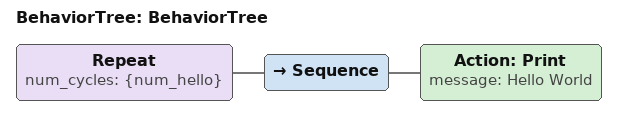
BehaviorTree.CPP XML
<root main_tree_to_execute="BehaviorTree">
    <BehaviorTree ID="BehaviorTree">
        <Repeat num_cycles="{num_hello}">
            <Sequence>
                <Action ID="Print" message="Hello World"/>
            </Sequence>
        </Repeat>
    </BehaviorTree>
</root>
